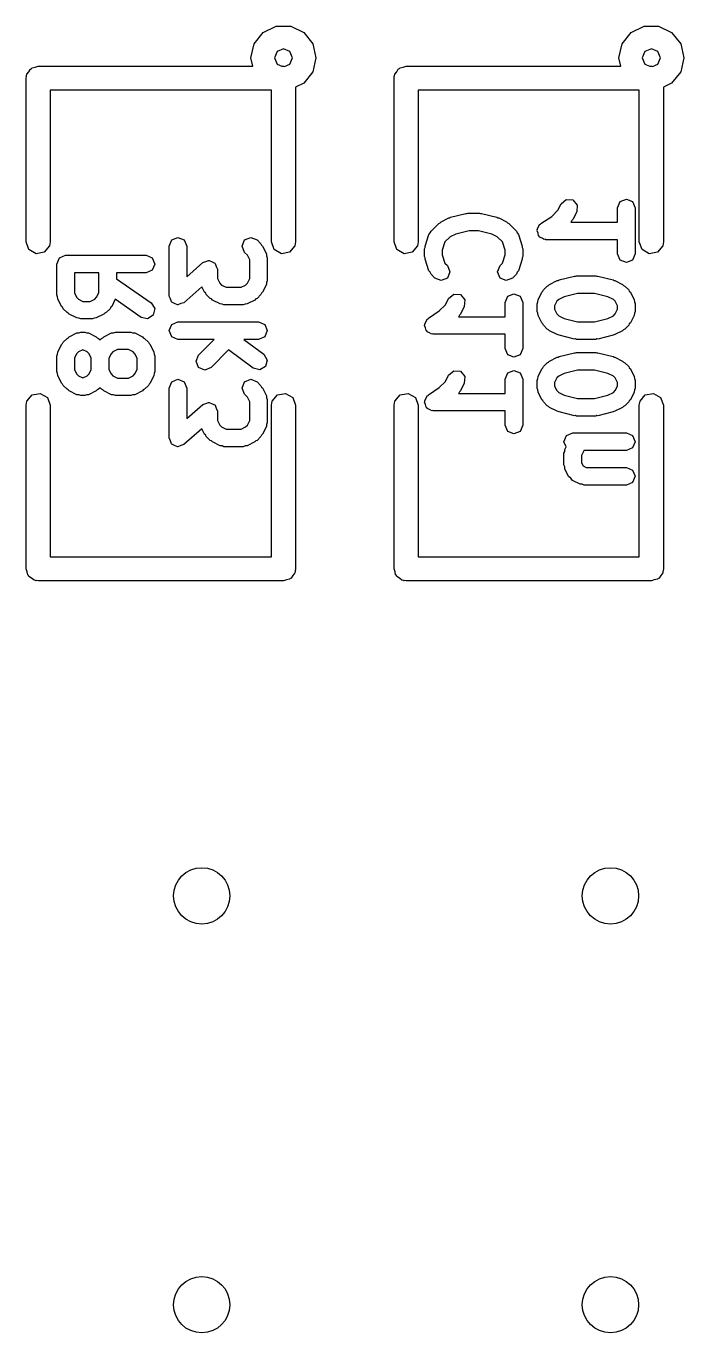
# Model space of a CAD drawing. Extents: x 0.14 to 1.87, y 0.07 to 1.08.
# Drawn here: x 1.067 to 1.228, y 0.0931 to 0.4128 of the extents above; entities that cross this region are included whole.
import ezdxf

# ---------------------------------------------------------------- set-up
doc = ezdxf.new("R2010")
doc.units = 0
doc.header["$MEASUREMENT"] = 0
doc.layers.add('BLACK', color=7, linetype='CONTINUOUS')

msp = doc.modelspace()

# ---------------------------------------------------------------- linework, layer by layer
at = {"layer": 'BLACK', "linetype": 'CONTINUOUS'}
for p, q in [((1.12504, 0.41122), (1.12823, 0.41275)), ((1.12823, 0.41275), (1.13177, 0.41275)), ((1.13177, 0.41275), (1.13496, 0.41122)), ((1.21504, 0.41122), (1.21823, 0.41275)), ((1.21823, 0.41275), (1.22177, 0.41275)), ((1.22177, 0.41275), (1.22496, 0.41122)), ((1.12283, 0.40845), (1.12504, 0.41122)), ((1.13496, 0.41122), (1.13717, 0.40845)), ((1.21283, 0.40845), (1.21504, 0.41122)), ((1.22496, 0.41122), (1.22717, 0.40845)), ((1.12205, 0.405), (1.12283, 0.40845)), ((1.12843, 0.40657), (1.12778, 0.405)), ((1.13, 0.40722), (1.12843, 0.40657)), ((1.13157, 0.40657), (1.13, 0.40722)), ((1.13222, 0.405), (1.13157, 0.40657)), ((1.13717, 0.40845), (1.13795, 0.405)), ((1.21205, 0.405), (1.21283, 0.40845)), ((1.21843, 0.40657), (1.21778, 0.405)), ((1.22, 0.40722), (1.21843, 0.40657)), ((1.22157, 0.40657), (1.22, 0.40722)), ((1.22222, 0.405), (1.22157, 0.40657)), ((1.22717, 0.40845), (1.22795, 0.405)), ((1.06928, 0.40269), (1.07, 0.40295)), ((1.07, 0.40295), (1.12251, 0.40295)), ((1.12251, 0.40295), (1.12205, 0.405)), ((1.12778, 0.405), (1.12843, 0.40343)), ((1.12843, 0.40343), (1.12959, 0.40295)), ((1.12959, 0.40295), (1.13, 0.40295)), ((1.13, 0.40295), (1.13029, 0.4029)), ((1.13029, 0.4029), (1.13157, 0.40343)), ((1.13157, 0.40343), (1.13222, 0.405)), ((1.13795, 0.405), (1.13717, 0.40155)), ((1.15928, 0.40269), (1.16, 0.40295)), ((1.16, 0.40295), (1.21251, 0.40295)), ((1.21251, 0.40295), (1.21205, 0.405)), ((1.21778, 0.405), (1.21843, 0.40343)), ((1.21843, 0.40343), (1.21959, 0.40295)), ((1.21959, 0.40295), (1.22, 0.40295)), ((1.22, 0.40295), (1.22029, 0.4029)), ((1.22029, 0.4029), (1.22157, 0.40343)), ((1.22157, 0.40343), (1.22222, 0.405)), ((1.22795, 0.405), (1.22717, 0.40155)), ((1.06705, 0.4), (1.06711, 0.40038)), ((1.06705, 0.36), (1.06705, 0.4)), ((1.06709, 0.40051), (1.06716, 0.40063)), ((1.06711, 0.40038), (1.06709, 0.40051)), ((1.06716, 0.40063), (1.06723, 0.40101)), ((1.06723, 0.40101), (1.06772, 0.4016)), ((1.06772, 0.4016), (1.0681, 0.40226)), ((1.0681, 0.40226), (1.06835, 0.40235)), ((1.06835, 0.40235), (1.06852, 0.40256)), ((1.06852, 0.40256), (1.06928, 0.40269)), ((1.13717, 0.40155), (1.13496, 0.39878)), ((1.15705, 0.4), (1.15711, 0.40038)), ((1.15705, 0.36), (1.15705, 0.4)), ((1.15709, 0.40051), (1.15716, 0.40063)), ((1.15711, 0.40038), (1.15709, 0.40051)), ((1.15716, 0.40063), (1.15723, 0.40101)), ((1.15723, 0.40101), (1.15772, 0.4016)), ((1.15772, 0.4016), (1.1581, 0.40226)), ((1.1581, 0.40226), (1.15835, 0.40235)), ((1.15835, 0.40235), (1.15852, 0.40256)), ((1.15852, 0.40256), (1.15928, 0.40269)), ((1.22717, 0.40155), (1.22496, 0.39878)), ((1.12705, 0.39705), (1.07295, 0.39705)), ((1.07295, 0.39705), (1.07295, 0.36)), ((1.12705, 0.36), (1.12705, 0.39705)), ((1.13496, 0.39878), (1.13295, 0.39782)), ((1.13295, 0.39782), (1.13295, 0.36)), ((1.21705, 0.39705), (1.16295, 0.39705)), ((1.16295, 0.39705), (1.16295, 0.36)), ((1.21705, 0.36), (1.21705, 0.39705)), ((1.22496, 0.39878), (1.22295, 0.39782)), ((1.22295, 0.39782), (1.22295, 0.36)), ((1.19563, 0.36622), (1.19711, 0.3677)), ((1.19711, 0.3677), (1.1979, 0.36926)), ((1.1979, 0.36926), (1.19914, 0.37034)), ((1.19914, 0.37034), (1.20078, 0.37023)), ((1.20078, 0.37023), (1.20186, 0.36898)), ((1.20186, 0.36898), (1.20174, 0.36734)), ((1.21174, 0.3683), (1.21237, 0.36982)), ((1.21174, 0.36482), (1.21174, 0.3683)), ((1.21237, 0.36982), (1.21389, 0.37045)), ((1.21389, 0.37045), (1.21541, 0.36982)), ((1.21541, 0.36982), (1.21604, 0.3683)), ((1.21604, 0.3683), (1.21604, 0.35705)), ((1.16611, 0.36263), (1.16798, 0.3645)), ((1.16798, 0.3645), (1.16831, 0.36464)), ((1.16831, 0.36464), (1.16854, 0.36491)), ((1.16854, 0.36491), (1.17042, 0.36584)), ((1.17042, 0.36584), (1.17066, 0.36586)), ((1.17066, 0.36586), (1.17086, 0.36601)), ((1.17086, 0.36601), (1.17461, 0.36695)), ((1.17461, 0.36695), (1.17488, 0.36691)), ((1.17488, 0.36691), (1.17513, 0.36701)), ((1.17513, 0.36701), (1.17795, 0.36701)), ((1.17795, 0.36701), (1.1782, 0.36691)), ((1.1782, 0.36691), (1.17847, 0.36695)), ((1.17847, 0.36695), (1.18222, 0.36601)), ((1.18222, 0.36601), (1.18242, 0.36586)), ((1.18242, 0.36586), (1.18266, 0.36584)), ((1.18266, 0.36584), (1.18454, 0.36491)), ((1.18454, 0.36491), (1.18477, 0.36464)), ((1.18477, 0.36464), (1.1851, 0.3645)), ((1.1851, 0.3645), (1.18697, 0.36263)), ((1.19287, 0.36428), (1.193, 0.36446)), ((1.193, 0.36446), (1.19563, 0.36622)), ((1.2004, 0.36491), (1.20032, 0.36482)), ((1.20032, 0.36482), (1.21174, 0.36482)), ((1.20054, 0.36523), (1.2004, 0.36491)), ((1.2008, 0.36546), (1.20054, 0.36523)), ((1.20174, 0.36734), (1.2008, 0.36546)), ((1.16465, 0.35897), (1.16559, 0.36179)), ((1.16559, 0.36179), (1.16592, 0.36217)), ((1.16592, 0.36217), (1.16611, 0.36263)), ((1.17078, 0.36122), (1.16951, 0.35995)), ((1.17213, 0.36189), (1.17078, 0.36122)), ((1.1754, 0.36271), (1.17213, 0.36189)), ((1.17768, 0.36271), (1.1754, 0.36271)), ((1.18095, 0.36189), (1.17768, 0.36271)), ((1.1823, 0.36122), (1.18095, 0.36189)), ((1.18357, 0.35995), (1.1823, 0.36122)), ((1.18697, 0.36263), (1.18716, 0.36217)), ((1.18716, 0.36217), (1.18749, 0.36179)), ((1.18749, 0.36179), (1.18843, 0.35897)), ((1.19204, 0.36267), (1.19212, 0.36288)), ((1.19228, 0.3621), (1.19204, 0.36267)), ((1.19208, 0.3631), (1.19243, 0.36362)), ((1.19212, 0.36288), (1.19208, 0.3631)), ((1.1924, 0.36148), (1.19228, 0.3621)), ((1.19258, 0.36136), (1.1924, 0.36148)), ((1.19243, 0.36362), (1.19267, 0.36419)), ((1.19267, 0.36115), (1.19258, 0.36136)), ((1.19267, 0.36419), (1.19287, 0.36428)), ((1.06774, 0.3581), (1.06705, 0.36)), ((1.06949, 0.35709), (1.06774, 0.3581)), ((1.07277, 0.35899), (1.07148, 0.35744)), ((1.07295, 0.36), (1.07277, 0.35899)), ((1.10204, 0.35892), (1.10267, 0.36044)), ((1.10204, 0.34673), (1.10204, 0.35892)), ((1.10267, 0.36044), (1.10419, 0.36107)), ((1.10419, 0.36107), (1.10571, 0.36044)), ((1.10571, 0.36044), (1.10634, 0.35892)), ((1.10634, 0.35892), (1.10634, 0.35146)), ((1.11986, 0.35892), (1.12049, 0.36044)), ((1.12049, 0.3574), (1.11986, 0.35892)), ((1.12049, 0.36044), (1.12201, 0.36107)), ((1.12201, 0.36107), (1.12353, 0.36044)), ((1.12353, 0.36044), (1.12447, 0.3595)), ((1.12447, 0.3595), (1.12461, 0.35918)), ((1.12461, 0.35918), (1.12487, 0.35894)), ((1.12487, 0.35894), (1.12581, 0.35707)), ((1.12774, 0.3581), (1.12705, 0.36)), ((1.12949, 0.35709), (1.12774, 0.3581)), ((1.13277, 0.35899), (1.13148, 0.35744)), ((1.13295, 0.36), (1.13277, 0.35899)), ((1.15774, 0.3581), (1.15705, 0.36)), ((1.15949, 0.35709), (1.15774, 0.3581)), ((1.16277, 0.35899), (1.16148, 0.35744)), ((1.16295, 0.36), (1.16277, 0.35899)), ((1.16454, 0.35829), (1.16468, 0.35862)), ((1.16454, 0.35642), (1.16454, 0.35829)), ((1.16468, 0.35862), (1.16465, 0.35897)), ((1.16951, 0.35995), (1.16884, 0.35794)), ((1.18424, 0.35794), (1.18357, 0.35995)), ((1.18843, 0.35897), (1.1884, 0.35862)), ((1.1884, 0.35862), (1.18854, 0.35829)), ((1.18854, 0.35829), (1.18854, 0.35642)), ((1.19325, 0.36091), (1.19267, 0.36115)), ((1.19377, 0.36057), (1.19325, 0.36091)), ((1.19399, 0.36061), (1.19377, 0.36057)), ((1.19419, 0.36052), (1.19399, 0.36061)), ((1.21174, 0.36052), (1.19419, 0.36052)), ((1.21174, 0.35705), (1.21174, 0.36052)), ((1.21774, 0.3581), (1.21705, 0.36)), ((1.21949, 0.35709), (1.21774, 0.3581)), ((1.22277, 0.35899), (1.22148, 0.35744)), ((1.22295, 0.36), (1.22277, 0.35899)), ((1.07148, 0.35744), (1.06949, 0.35709)), ((1.07454, 0.35454), (1.07517, 0.35606)), ((1.07517, 0.35606), (1.07669, 0.35669)), ((1.07669, 0.35669), (1.09639, 0.35669)), ((1.09639, 0.35669), (1.09791, 0.35606)), ((1.09791, 0.35606), (1.09854, 0.35454)), ((1.10634, 0.35146), (1.11028, 0.35491)), ((1.11028, 0.35491), (1.111, 0.35515)), ((1.111, 0.35515), (1.11169, 0.35544)), ((1.11169, 0.35544), (1.11177, 0.35541)), ((1.11177, 0.35541), (1.11184, 0.35544)), ((1.11184, 0.35544), (1.11252, 0.3551)), ((1.11252, 0.3551), (1.11322, 0.35481)), ((1.11322, 0.35481), (1.11324, 0.35474)), ((1.12118, 0.35671), (1.12049, 0.3574)), ((1.12174, 0.3556), (1.12118, 0.35671)), ((1.12174, 0.35099), (1.12174, 0.3556)), ((1.12581, 0.35707), (1.12585, 0.35657)), ((1.12585, 0.35657), (1.12604, 0.35611)), ((1.12604, 0.35611), (1.12604, 0.35048)), ((1.13148, 0.35744), (1.12949, 0.35709)), ((1.16148, 0.35744), (1.15949, 0.35709)), ((1.16468, 0.35609), (1.16454, 0.35642)), ((1.16465, 0.35574), (1.16468, 0.35609)), ((1.16559, 0.35292), (1.16465, 0.35574)), ((1.16884, 0.35794), (1.16884, 0.35677)), ((1.16884, 0.35677), (1.16951, 0.35476)), ((1.18357, 0.35476), (1.18424, 0.35677)), ((1.18424, 0.35677), (1.18424, 0.35794)), ((1.18843, 0.35574), (1.18749, 0.35292)), ((1.18854, 0.35642), (1.1884, 0.35609)), ((1.1884, 0.35609), (1.18843, 0.35574)), ((1.21237, 0.35552), (1.21174, 0.35705)), ((1.21389, 0.3549), (1.21237, 0.35552)), ((1.21541, 0.35552), (1.21389, 0.3549)), ((1.21604, 0.35705), (1.21541, 0.35552)), ((1.22148, 0.35744), (1.21949, 0.35709)), ((1.07454, 0.34704), (1.07454, 0.35454)), ((1.08486, 0.35239), (1.07884, 0.35239)), ((1.07884, 0.35239), (1.07884, 0.34754)), ((1.08486, 0.34754), (1.08486, 0.35239)), ((1.09639, 0.35239), (1.08916, 0.35239)), ((1.08916, 0.35239), (1.08916, 0.35097)), ((1.09791, 0.35302), (1.09639, 0.35239)), ((1.09854, 0.35454), (1.09791, 0.35302)), ((1.11324, 0.35474), (1.11331, 0.35471)), ((1.11331, 0.35471), (1.11356, 0.35399)), ((1.11356, 0.35399), (1.11384, 0.35329)), ((1.11384, 0.35329), (1.11384, 0.35099)), ((1.16592, 0.35254), (1.16559, 0.35292)), ((1.16611, 0.35208), (1.16592, 0.35254)), ((1.16705, 0.35114), (1.16611, 0.35208)), ((1.16951, 0.35476), (1.17009, 0.35418)), ((1.17009, 0.35418), (1.17072, 0.35266)), ((1.17072, 0.35266), (1.17009, 0.35114)), ((1.18236, 0.35266), (1.18299, 0.35418)), ((1.18299, 0.35114), (1.18236, 0.35266)), ((1.18299, 0.35418), (1.18357, 0.35476)), ((1.18697, 0.35208), (1.18603, 0.35114)), ((1.18716, 0.35254), (1.18697, 0.35208)), ((1.18749, 0.35292), (1.18716, 0.35254)), ((1.19742, 0.35069), (1.20117, 0.35163)), ((1.20117, 0.35163), (1.20144, 0.35159)), ((1.20144, 0.35159), (1.20169, 0.35169)), ((1.20169, 0.35169), (1.20639, 0.35169)), ((1.20639, 0.35169), (1.20664, 0.35159)), ((1.20664, 0.35159), (1.20691, 0.35163)), ((1.20691, 0.35163), (1.21066, 0.35069)), ((1.08916, 0.35097), (1.09762, 0.34504)), ((1.11004, 0.34899), (1.10561, 0.34511)), ((1.11071, 0.34764), (1.11004, 0.34899)), ((1.11384, 0.35099), (1.1144, 0.34988)), ((1.1144, 0.34988), (1.11484, 0.34943)), ((1.11484, 0.34943), (1.11595, 0.34888)), ((1.11595, 0.34888), (1.11963, 0.34888)), ((1.11963, 0.34888), (1.12074, 0.34943)), ((1.12074, 0.34943), (1.12118, 0.34988)), ((1.12118, 0.34988), (1.12174, 0.35099)), ((1.12581, 0.34952), (1.12487, 0.34764)), ((1.12585, 0.35002), (1.12581, 0.34952)), ((1.12604, 0.35048), (1.12585, 0.35002)), ((1.16857, 0.35051), (1.16705, 0.35114)), ((1.17009, 0.35114), (1.16857, 0.35051)), ((1.18451, 0.35051), (1.18299, 0.35114)), ((1.18603, 0.35114), (1.18451, 0.35051)), ((1.19361, 0.34825), (1.19455, 0.34918)), ((1.19455, 0.34918), (1.19487, 0.34932)), ((1.19487, 0.34932), (1.1951, 0.34959)), ((1.1951, 0.34959), (1.19698, 0.35053)), ((1.19698, 0.35053), (1.19722, 0.35054)), ((1.19722, 0.35054), (1.19742, 0.35069)), ((1.21066, 0.35069), (1.21086, 0.35054)), ((1.21086, 0.35054), (1.2111, 0.35053)), ((1.2111, 0.35053), (1.21298, 0.34959)), ((1.21298, 0.34959), (1.21321, 0.34932)), ((1.21321, 0.34932), (1.21353, 0.34918)), ((1.21353, 0.34918), (1.21447, 0.34825)), ((1.07473, 0.34657), (1.07454, 0.34704)), ((1.07477, 0.34607), (1.07473, 0.34657)), ((1.07571, 0.3442), (1.07477, 0.34607)), ((1.07884, 0.34754), (1.07939, 0.34643)), ((1.07939, 0.34643), (1.07984, 0.34599)), ((1.07984, 0.34599), (1.08095, 0.34543)), ((1.08095, 0.34543), (1.08275, 0.34543)), ((1.08275, 0.34543), (1.08386, 0.34599)), ((1.08386, 0.34599), (1.0843, 0.34643)), ((1.0843, 0.34643), (1.08486, 0.34754)), ((1.08886, 0.34593), (1.08799, 0.3442)), ((1.09516, 0.34152), (1.08886, 0.34593)), ((1.10233, 0.34603), (1.10204, 0.34673)), ((1.10257, 0.34531), (1.10233, 0.34603)), ((1.10264, 0.34528), (1.10257, 0.34531)), ((1.10267, 0.34521), (1.10264, 0.34528)), ((1.11098, 0.34741), (1.11071, 0.34764)), ((1.11111, 0.34708), (1.11098, 0.34741)), ((1.11205, 0.34614), (1.11111, 0.34708)), ((1.11238, 0.34601), (1.11205, 0.34614)), ((1.11261, 0.34574), (1.11238, 0.34601)), ((1.11449, 0.3448), (1.11261, 0.34574)), ((1.12298, 0.34574), (1.1211, 0.3448)), ((1.12321, 0.34601), (1.12298, 0.34574)), ((1.12353, 0.34614), (1.12321, 0.34601)), ((1.12447, 0.34708), (1.12353, 0.34614)), ((1.12461, 0.34741), (1.12447, 0.34708)), ((1.12487, 0.34764), (1.12461, 0.34741)), ((1.16961, 0.34456), (1.1704, 0.34612)), ((1.1704, 0.34612), (1.17164, 0.3472)), ((1.17164, 0.3472), (1.17328, 0.34708)), ((1.17328, 0.34708), (1.17436, 0.34584)), ((1.17436, 0.34584), (1.17424, 0.3442)), ((1.18424, 0.34516), (1.18487, 0.34668)), ((1.18487, 0.34668), (1.18639, 0.34731)), ((1.18639, 0.34731), (1.18791, 0.34668)), ((1.18791, 0.34668), (1.18854, 0.34516)), ((1.19204, 0.34485), (1.19223, 0.34531)), ((1.19223, 0.34531), (1.19227, 0.34581)), ((1.19227, 0.34581), (1.19321, 0.34769)), ((1.19321, 0.34769), (1.19347, 0.34792)), ((1.19347, 0.34792), (1.19361, 0.34825)), ((1.1969, 0.34545), (1.19634, 0.34434)), ((1.19734, 0.3459), (1.1969, 0.34545)), ((1.19869, 0.34657), (1.19734, 0.3459)), ((1.20196, 0.34739), (1.19869, 0.34657)), ((1.20612, 0.34739), (1.20196, 0.34739)), ((1.20939, 0.34657), (1.20612, 0.34739)), ((1.21074, 0.3459), (1.20939, 0.34657)), ((1.21118, 0.34545), (1.21074, 0.3459)), ((1.21174, 0.34434), (1.21118, 0.34545)), ((1.21447, 0.34825), (1.21461, 0.34792)), ((1.21461, 0.34792), (1.21487, 0.34769)), ((1.21487, 0.34769), (1.21581, 0.34581)), ((1.21581, 0.34581), (1.21585, 0.34531)), ((1.21585, 0.34531), (1.21604, 0.34485)), ((1.07597, 0.34397), (1.07571, 0.3442)), ((1.07611, 0.34364), (1.07597, 0.34397)), ((1.07705, 0.3427), (1.07611, 0.34364)), ((1.07737, 0.34257), (1.07705, 0.3427)), ((1.0776, 0.3423), (1.07737, 0.34257)), ((1.07948, 0.34136), (1.0776, 0.3423)), ((1.08609, 0.3423), (1.08422, 0.34136)), ((1.08633, 0.34257), (1.08609, 0.3423)), ((1.08665, 0.3427), (1.08633, 0.34257)), ((1.08759, 0.34364), (1.08665, 0.3427)), ((1.08773, 0.34397), (1.08759, 0.34364)), ((1.08799, 0.3442), (1.08773, 0.34397)), ((1.09815, 0.34205), (1.09676, 0.34117)), ((1.09762, 0.34504), (1.09851, 0.34366)), ((1.09851, 0.34366), (1.09815, 0.34205)), ((1.10337, 0.34492), (1.10267, 0.34521)), ((1.10405, 0.34458), (1.10337, 0.34492)), ((1.10412, 0.34461), (1.10405, 0.34458)), ((1.10419, 0.34458), (1.10412, 0.34461)), ((1.10489, 0.34487), (1.10419, 0.34458)), ((1.10561, 0.34511), (1.10489, 0.34487)), ((1.11498, 0.34477), (1.11449, 0.3448)), ((1.11545, 0.34458), (1.11498, 0.34477)), ((1.12014, 0.34458), (1.11545, 0.34458)), ((1.1206, 0.34477), (1.12014, 0.34458)), ((1.1211, 0.3448), (1.1206, 0.34477)), ((1.1655, 0.34132), (1.16813, 0.34308)), ((1.16813, 0.34308), (1.16961, 0.34456)), ((1.17304, 0.34209), (1.1729, 0.34176)), ((1.1733, 0.34232), (1.17304, 0.34209)), ((1.17424, 0.3442), (1.1733, 0.34232)), ((1.18424, 0.34168), (1.18424, 0.34516)), ((1.18854, 0.34516), (1.18854, 0.3339)), ((1.19204, 0.34297), (1.19204, 0.34485)), ((1.19223, 0.34251), (1.19204, 0.34297)), ((1.19227, 0.34201), (1.19223, 0.34251)), ((1.19634, 0.34434), (1.19634, 0.34348)), ((1.19634, 0.34348), (1.1969, 0.34237)), ((1.1969, 0.34237), (1.19734, 0.34193)), ((1.21074, 0.34193), (1.21118, 0.34237)), ((1.21118, 0.34237), (1.21174, 0.34348)), ((1.21174, 0.34348), (1.21174, 0.34434)), ((1.21585, 0.34251), (1.21581, 0.34201)), ((1.21604, 0.34297), (1.21585, 0.34251)), ((1.21604, 0.34485), (1.21604, 0.34297)), ((1.07998, 0.34132), (1.07948, 0.34136)), ((1.08044, 0.34113), (1.07998, 0.34132)), ((1.08326, 0.34113), (1.08044, 0.34113)), ((1.08372, 0.34132), (1.08326, 0.34113)), ((1.08422, 0.34136), (1.08372, 0.34132)), ((1.09676, 0.34117), (1.09516, 0.34152)), ((1.10204, 0.33828), (1.10267, 0.3398)), ((1.10267, 0.3398), (1.10419, 0.34043)), ((1.10419, 0.34043), (1.12389, 0.34043)), ((1.12389, 0.34043), (1.12541, 0.3398)), ((1.12541, 0.3398), (1.12604, 0.33828)), ((1.16454, 0.33953), (1.16462, 0.33974)), ((1.16478, 0.33895), (1.16454, 0.33953)), ((1.16458, 0.33995), (1.16493, 0.34047)), ((1.16462, 0.33974), (1.16458, 0.33995)), ((1.1649, 0.33834), (1.16478, 0.33895)), ((1.16493, 0.34047), (1.16517, 0.34105)), ((1.16517, 0.34105), (1.16537, 0.34114)), ((1.16537, 0.34114), (1.1655, 0.34132)), ((1.1729, 0.34176), (1.17282, 0.34168)), ((1.17282, 0.34168), (1.18424, 0.34168)), ((1.19321, 0.34014), (1.19227, 0.34201)), ((1.19347, 0.3399), (1.19321, 0.34014)), ((1.19361, 0.33958), (1.19347, 0.3399)), ((1.19455, 0.33864), (1.19361, 0.33958)), ((1.19734, 0.34193), (1.19869, 0.34125)), ((1.19869, 0.34125), (1.20196, 0.34043)), ((1.20196, 0.34043), (1.20612, 0.34043)), ((1.20612, 0.34043), (1.20939, 0.34125)), ((1.20939, 0.34125), (1.21074, 0.34193)), ((1.21447, 0.33958), (1.21353, 0.33864)), ((1.21461, 0.3399), (1.21447, 0.33958)), ((1.21487, 0.34014), (1.21461, 0.3399)), ((1.21581, 0.34201), (1.21487, 0.34014)), ((1.07611, 0.33542), (1.07705, 0.33636)), ((1.07705, 0.33636), (1.07737, 0.3365)), ((1.07737, 0.3365), (1.0776, 0.33676)), ((1.0776, 0.33676), (1.07948, 0.3377)), ((1.07948, 0.3377), (1.07998, 0.33774)), ((1.07998, 0.33774), (1.08044, 0.33793)), ((1.08044, 0.33793), (1.08138, 0.33793)), ((1.08138, 0.33793), (1.08184, 0.33774)), ((1.08184, 0.33774), (1.08234, 0.3377)), ((1.08234, 0.3377), (1.08422, 0.33676)), ((1.08422, 0.33676), (1.08445, 0.3365)), ((1.08445, 0.3365), (1.08478, 0.33636)), ((1.08478, 0.33636), (1.08513, 0.336)), ((1.08513, 0.336), (1.08549, 0.33636)), ((1.08549, 0.33636), (1.08582, 0.3365)), ((1.08582, 0.3365), (1.08605, 0.33676)), ((1.08605, 0.33676), (1.08792, 0.3377)), ((1.08792, 0.3377), (1.08842, 0.33774)), ((1.08842, 0.33774), (1.08889, 0.33793)), ((1.08889, 0.33793), (1.09264, 0.33793)), ((1.09264, 0.33793), (1.0931, 0.33774)), ((1.0931, 0.33774), (1.0936, 0.3377)), ((1.0936, 0.3377), (1.09548, 0.33676)), ((1.09548, 0.33676), (1.09571, 0.3365)), ((1.09571, 0.3365), (1.09603, 0.33636)), ((1.09603, 0.33636), (1.09697, 0.33542)), ((1.10267, 0.33676), (1.10204, 0.33828)), ((1.10419, 0.33613), (1.10267, 0.33676)), ((1.11307, 0.33613), (1.10419, 0.33613)), ((1.10924, 0.3323), (1.11307, 0.33613)), ((1.12389, 0.33613), (1.12033, 0.33613)), ((1.12033, 0.33613), (1.12518, 0.3325)), ((1.12541, 0.33676), (1.12389, 0.33613)), ((1.12604, 0.33828), (1.12541, 0.33676)), ((1.16508, 0.33822), (1.1649, 0.33834)), ((1.16517, 0.33801), (1.16508, 0.33822)), ((1.16575, 0.33777), (1.16517, 0.33801)), ((1.16627, 0.33742), (1.16575, 0.33777)), ((1.16649, 0.33747), (1.16627, 0.33742)), ((1.16669, 0.33738), (1.16649, 0.33747)), ((1.18424, 0.33738), (1.16669, 0.33738)), ((1.18424, 0.3339), (1.18424, 0.33738)), ((1.19487, 0.3385), (1.19455, 0.33864)), ((1.1951, 0.33824), (1.19487, 0.3385)), ((1.19698, 0.3373), (1.1951, 0.33824)), ((1.19722, 0.33728), (1.19698, 0.3373)), ((1.19742, 0.33714), (1.19722, 0.33728)), ((1.20117, 0.3362), (1.19742, 0.33714)), ((1.20144, 0.33624), (1.20117, 0.3362)), ((1.20169, 0.33613), (1.20144, 0.33624)), ((1.20639, 0.33613), (1.20169, 0.33613)), ((1.20664, 0.33624), (1.20639, 0.33613)), ((1.20691, 0.3362), (1.20664, 0.33624)), ((1.21066, 0.33714), (1.20691, 0.3362)), ((1.21086, 0.33728), (1.21066, 0.33714)), ((1.2111, 0.3373), (1.21086, 0.33728)), ((1.21298, 0.33824), (1.2111, 0.3373)), ((1.21321, 0.3385), (1.21298, 0.33824)), ((1.21353, 0.33864), (1.21321, 0.3385)), ((1.07454, 0.33203), (1.07473, 0.33249)), ((1.07473, 0.33249), (1.07477, 0.33299)), ((1.07477, 0.33299), (1.07571, 0.33486)), ((1.07571, 0.33486), (1.07597, 0.3351)), ((1.07597, 0.3351), (1.07611, 0.33542)), ((1.07939, 0.33263), (1.07884, 0.33152)), ((1.07984, 0.33307), (1.07939, 0.33263)), ((1.08091, 0.33361), (1.07984, 0.33307)), ((1.08198, 0.33307), (1.08091, 0.33361)), ((1.08243, 0.33263), (1.08198, 0.33307)), ((1.08298, 0.33152), (1.08243, 0.33263)), ((1.08784, 0.33263), (1.08728, 0.33152)), ((1.08828, 0.33307), (1.08784, 0.33263)), ((1.08939, 0.33363), (1.08828, 0.33307)), ((1.09213, 0.33363), (1.08939, 0.33363)), ((1.09324, 0.33307), (1.09213, 0.33363)), ((1.09368, 0.33263), (1.09324, 0.33307)), ((1.09424, 0.33152), (1.09368, 0.33263)), ((1.09697, 0.33542), (1.09711, 0.3351)), ((1.09711, 0.3351), (1.09737, 0.33486)), ((1.09737, 0.33486), (1.09831, 0.33299)), ((1.09831, 0.33299), (1.09835, 0.33249)), ((1.09835, 0.33249), (1.09854, 0.33203)), ((1.11659, 0.33357), (1.11228, 0.32926)), ((1.1226, 0.32906), (1.11659, 0.33357)), ((1.12518, 0.3325), (1.12602, 0.33108)), ((1.18487, 0.33238), (1.18424, 0.3339)), ((1.18854, 0.3339), (1.18791, 0.33238)), ((1.19742, 0.33193), (1.20117, 0.33286)), ((1.20117, 0.33286), (1.20144, 0.33282)), ((1.20144, 0.33282), (1.20169, 0.33293)), ((1.20169, 0.33293), (1.20639, 0.33293)), ((1.20639, 0.33293), (1.20664, 0.33282)), ((1.20664, 0.33282), (1.20691, 0.33286)), ((1.20691, 0.33286), (1.21066, 0.33193)), ((1.07454, 0.32827), (1.07454, 0.33203)), ((1.07884, 0.33152), (1.07884, 0.32878)), ((1.08298, 0.32878), (1.08298, 0.33152)), ((1.08728, 0.33152), (1.08728, 0.32878)), ((1.09424, 0.32878), (1.09424, 0.33152)), ((1.09854, 0.33203), (1.09854, 0.32827)), ((1.10861, 0.33078), (1.10924, 0.3323)), ((1.10924, 0.32926), (1.10861, 0.33078)), ((1.11076, 0.32863), (1.10924, 0.32926)), ((1.11228, 0.32926), (1.11076, 0.32863)), ((1.12561, 0.32949), (1.12419, 0.32865)), ((1.12602, 0.33108), (1.12561, 0.32949)), ((1.18639, 0.33175), (1.18487, 0.33238)), ((1.18791, 0.33238), (1.18639, 0.33175)), ((1.19347, 0.32916), (1.19361, 0.32948)), ((1.19361, 0.32948), (1.19455, 0.33042)), ((1.19455, 0.33042), (1.19487, 0.33056)), ((1.19487, 0.33056), (1.1951, 0.33083)), ((1.1951, 0.33083), (1.19698, 0.33176)), ((1.19698, 0.33176), (1.19722, 0.33178)), ((1.19722, 0.33178), (1.19742, 0.33193)), ((1.21066, 0.33193), (1.21086, 0.33178)), ((1.21086, 0.33178), (1.2111, 0.33176)), ((1.2111, 0.33176), (1.21298, 0.33083)), ((1.21298, 0.33083), (1.21321, 0.33056)), ((1.21321, 0.33056), (1.21353, 0.33042)), ((1.21353, 0.33042), (1.21447, 0.32948)), ((1.21447, 0.32948), (1.21461, 0.32916)), ((1.07473, 0.32781), (1.07454, 0.32827)), ((1.07477, 0.32731), (1.07473, 0.32781)), ((1.07571, 0.32544), (1.07477, 0.32731)), ((1.07884, 0.32878), (1.07939, 0.32767)), ((1.07939, 0.32767), (1.07984, 0.32723)), ((1.07984, 0.32723), (1.08091, 0.32669)), ((1.08091, 0.32669), (1.08198, 0.32723)), ((1.08198, 0.32723), (1.08243, 0.32767)), ((1.08243, 0.32767), (1.08298, 0.32878)), ((1.08728, 0.32878), (1.08784, 0.32767)), ((1.08784, 0.32767), (1.08828, 0.32723)), ((1.08828, 0.32723), (1.08939, 0.32667)), ((1.08939, 0.32667), (1.09213, 0.32667)), ((1.09213, 0.32667), (1.09324, 0.32723)), ((1.09324, 0.32723), (1.09368, 0.32767)), ((1.09368, 0.32767), (1.09424, 0.32878)), ((1.09831, 0.32731), (1.09737, 0.32544)), ((1.09835, 0.32781), (1.09831, 0.32731)), ((1.09854, 0.32827), (1.09835, 0.32781)), ((1.10267, 0.32573), (1.10419, 0.32636)), ((1.10419, 0.32636), (1.10571, 0.32573)), ((1.12049, 0.32573), (1.12201, 0.32636)), ((1.12201, 0.32636), (1.12353, 0.32573)), ((1.12419, 0.32865), (1.1226, 0.32906)), ((1.16961, 0.32579), (1.1704, 0.32736)), ((1.1704, 0.32736), (1.17164, 0.32844)), ((1.17164, 0.32844), (1.17328, 0.32832)), ((1.17328, 0.32832), (1.17436, 0.32708)), ((1.17436, 0.32708), (1.17424, 0.32544)), ((1.18424, 0.3264), (1.18487, 0.32792)), ((1.18424, 0.32292), (1.18424, 0.3264)), ((1.18487, 0.32792), (1.18639, 0.32855)), ((1.18639, 0.32855), (1.18791, 0.32792)), ((1.18791, 0.32792), (1.18854, 0.3264)), ((1.18854, 0.3264), (1.18854, 0.31514)), ((1.19204, 0.32609), (1.19223, 0.32655)), ((1.19204, 0.32421), (1.19204, 0.32609)), ((1.19223, 0.32655), (1.19227, 0.32705)), ((1.19227, 0.32705), (1.19321, 0.32893)), ((1.19321, 0.32893), (1.19347, 0.32916)), ((1.1969, 0.32669), (1.19634, 0.32558)), ((1.19734, 0.32714), (1.1969, 0.32669)), ((1.19869, 0.32781), (1.19734, 0.32714)), ((1.20196, 0.32863), (1.19869, 0.32781)), ((1.20612, 0.32863), (1.20196, 0.32863)), ((1.20939, 0.32781), (1.20612, 0.32863)), ((1.21074, 0.32714), (1.20939, 0.32781)), ((1.21118, 0.32669), (1.21074, 0.32714)), ((1.21174, 0.32558), (1.21118, 0.32669)), ((1.21461, 0.32916), (1.21487, 0.32893)), ((1.21487, 0.32893), (1.21581, 0.32705)), ((1.21581, 0.32705), (1.21585, 0.32655)), ((1.21585, 0.32655), (1.21604, 0.32609)), ((1.21604, 0.32609), (1.21604, 0.32421)), ((1.06852, 0.32256), (1.07051, 0.32291)), ((1.07051, 0.32291), (1.07226, 0.3219)), ((1.07597, 0.3252), (1.07571, 0.32544)), ((1.07611, 0.32488), (1.07597, 0.3252)), ((1.07705, 0.32394), (1.07611, 0.32488)), ((1.07737, 0.3238), (1.07705, 0.32394)), ((1.0776, 0.32354), (1.07737, 0.3238)), ((1.07948, 0.3226), (1.0776, 0.32354)), ((1.08422, 0.32354), (1.08234, 0.3226)), ((1.08445, 0.3238), (1.08422, 0.32354)), ((1.08478, 0.32394), (1.08445, 0.3238)), ((1.08513, 0.3243), (1.08478, 0.32394)), ((1.08549, 0.32394), (1.08513, 0.3243)), ((1.08582, 0.3238), (1.08549, 0.32394)), ((1.08605, 0.32354), (1.08582, 0.3238)), ((1.08792, 0.3226), (1.08605, 0.32354)), ((1.09548, 0.32354), (1.0936, 0.3226)), ((1.09571, 0.3238), (1.09548, 0.32354)), ((1.09603, 0.32394), (1.09571, 0.3238)), ((1.09697, 0.32488), (1.09603, 0.32394)), ((1.09711, 0.3252), (1.09697, 0.32488)), ((1.09737, 0.32544), (1.09711, 0.3252)), ((1.10204, 0.32421), (1.10267, 0.32573)), ((1.10204, 0.31202), (1.10204, 0.32421)), ((1.10571, 0.32573), (1.10634, 0.32421)), ((1.10634, 0.32421), (1.10634, 0.31675)), ((1.11986, 0.32421), (1.12049, 0.32573)), ((1.12049, 0.32269), (1.11986, 0.32421)), ((1.12353, 0.32573), (1.12447, 0.32479)), ((1.12447, 0.32479), (1.12461, 0.32447)), ((1.12461, 0.32447), (1.12487, 0.32424)), ((1.12487, 0.32424), (1.12581, 0.32236)), ((1.12852, 0.32256), (1.13051, 0.32291)), ((1.13051, 0.32291), (1.13226, 0.3219)), ((1.15852, 0.32256), (1.16051, 0.32291)), ((1.16051, 0.32291), (1.16226, 0.3219)), ((1.1655, 0.32256), (1.16813, 0.32432)), ((1.16813, 0.32432), (1.16961, 0.32579)), ((1.1729, 0.323), (1.17282, 0.32292)), ((1.17282, 0.32292), (1.18424, 0.32292)), ((1.17304, 0.32333), (1.1729, 0.323)), ((1.1733, 0.32356), (1.17304, 0.32333)), ((1.17424, 0.32544), (1.1733, 0.32356)), ((1.19223, 0.32375), (1.19204, 0.32421)), ((1.19227, 0.32325), (1.19223, 0.32375)), ((1.19321, 0.32137), (1.19227, 0.32325)), ((1.19634, 0.32558), (1.19634, 0.32472)), ((1.19634, 0.32472), (1.1969, 0.32361)), ((1.1969, 0.32361), (1.19734, 0.32316)), ((1.19734, 0.32316), (1.19869, 0.32249)), ((1.20939, 0.32249), (1.21074, 0.32316)), ((1.21074, 0.32316), (1.21118, 0.32361)), ((1.21118, 0.32361), (1.21174, 0.32472)), ((1.21174, 0.32472), (1.21174, 0.32558)), ((1.21581, 0.32325), (1.21487, 0.32137)), ((1.21585, 0.32375), (1.21581, 0.32325)), ((1.21604, 0.32421), (1.21585, 0.32375)), ((1.21852, 0.32256), (1.22051, 0.32291)), ((1.22051, 0.32291), (1.22226, 0.3219)), ((1.06705, 0.32), (1.06723, 0.32101)), ((1.06705, 0.28), (1.06705, 0.32)), ((1.06723, 0.32101), (1.06852, 0.32256)), ((1.07226, 0.3219), (1.07295, 0.32)), ((1.07295, 0.32), (1.07295, 0.28295)), ((1.07998, 0.32256), (1.07948, 0.3226)), ((1.08044, 0.32237), (1.07998, 0.32256)), ((1.08138, 0.32237), (1.08044, 0.32237)), ((1.08184, 0.32256), (1.08138, 0.32237)), ((1.08234, 0.3226), (1.08184, 0.32256)), ((1.08842, 0.32256), (1.08792, 0.3226)), ((1.08889, 0.32237), (1.08842, 0.32256)), ((1.09264, 0.32237), (1.08889, 0.32237)), ((1.0931, 0.32256), (1.09264, 0.32237)), ((1.0936, 0.3226), (1.0931, 0.32256)), ((1.10634, 0.31675), (1.11028, 0.3202)), ((1.11028, 0.3202), (1.111, 0.32044)), ((1.111, 0.32044), (1.11169, 0.32073)), ((1.11169, 0.32073), (1.11177, 0.3207)), ((1.11177, 0.3207), (1.11184, 0.32073)), ((1.11184, 0.32073), (1.11252, 0.32039)), ((1.11252, 0.32039), (1.11322, 0.3201)), ((1.11322, 0.3201), (1.11324, 0.32003)), ((1.11324, 0.32003), (1.11331, 0.32)), ((1.11331, 0.32), (1.11356, 0.31928)), ((1.12118, 0.322), (1.12049, 0.32269)), ((1.12174, 0.32089), (1.12118, 0.322)), ((1.12174, 0.31628), (1.12174, 0.32089)), ((1.12581, 0.32236), (1.12585, 0.32186)), ((1.12585, 0.32186), (1.12604, 0.3214)), ((1.12604, 0.3214), (1.12604, 0.31577)), ((1.12705, 0.32), (1.12723, 0.32101)), ((1.12705, 0.28295), (1.12705, 0.32)), ((1.12723, 0.32101), (1.12852, 0.32256)), ((1.13226, 0.3219), (1.13295, 0.32)), ((1.13295, 0.32), (1.13295, 0.28)), ((1.15705, 0.32), (1.15723, 0.32101)), ((1.15705, 0.28), (1.15705, 0.32)), ((1.15723, 0.32101), (1.15852, 0.32256)), ((1.16226, 0.3219), (1.16295, 0.32)), ((1.16295, 0.32), (1.16295, 0.28295)), ((1.16454, 0.32077), (1.16462, 0.32097)), ((1.16478, 0.32019), (1.16454, 0.32077)), ((1.16458, 0.32119), (1.16493, 0.32171)), ((1.16462, 0.32097), (1.16458, 0.32119)), ((1.1649, 0.31958), (1.16478, 0.32019)), ((1.16493, 0.32171), (1.16517, 0.32229)), ((1.16517, 0.32229), (1.16537, 0.32237)), ((1.16537, 0.32237), (1.1655, 0.32256)), ((1.19347, 0.32114), (1.19321, 0.32137)), ((1.19361, 0.32082), (1.19347, 0.32114)), ((1.19455, 0.31988), (1.19361, 0.32082)), ((1.19487, 0.31974), (1.19455, 0.31988)), ((1.1951, 0.31947), (1.19487, 0.31974)), ((1.19869, 0.32249), (1.20196, 0.32167)), ((1.20196, 0.32167), (1.20612, 0.32167)), ((1.20612, 0.32167), (1.20939, 0.32249)), ((1.21321, 0.31974), (1.21298, 0.31947)), ((1.21353, 0.31988), (1.21321, 0.31974)), ((1.21447, 0.32082), (1.21353, 0.31988)), ((1.21461, 0.32114), (1.21447, 0.32082)), ((1.21487, 0.32137), (1.21461, 0.32114)), ((1.21705, 0.32), (1.21723, 0.32101)), ((1.21705, 0.28295), (1.21705, 0.32)), ((1.21723, 0.32101), (1.21852, 0.32256)), ((1.22226, 0.3219), (1.22295, 0.32)), ((1.22295, 0.32), (1.22295, 0.28)), ((1.11356, 0.31928), (1.11384, 0.31858)), ((1.11384, 0.31858), (1.11384, 0.31628)), ((1.16508, 0.31945), (1.1649, 0.31958)), ((1.16517, 0.31925), (1.16508, 0.31945)), ((1.16575, 0.31901), (1.16517, 0.31925)), ((1.16627, 0.31866), (1.16575, 0.31901)), ((1.16649, 0.3187), (1.16627, 0.31866)), ((1.16669, 0.31862), (1.16649, 0.3187)), ((1.18424, 0.31862), (1.16669, 0.31862)), ((1.18424, 0.31514), (1.18424, 0.31862)), ((1.19698, 0.31854), (1.1951, 0.31947)), ((1.19722, 0.31852), (1.19698, 0.31854)), ((1.19742, 0.31837), (1.19722, 0.31852)), ((1.20117, 0.31744), (1.19742, 0.31837)), ((1.20144, 0.31748), (1.20117, 0.31744)), ((1.20169, 0.31737), (1.20144, 0.31748)), ((1.20639, 0.31737), (1.20169, 0.31737)), ((1.20664, 0.31748), (1.20639, 0.31737)), ((1.20691, 0.31744), (1.20664, 0.31748)), ((1.21066, 0.31837), (1.20691, 0.31744)), ((1.21086, 0.31852), (1.21066, 0.31837)), ((1.2111, 0.31854), (1.21086, 0.31852)), ((1.21298, 0.31947), (1.2111, 0.31854)), ((1.11004, 0.31428), (1.10561, 0.3104)), ((1.11071, 0.31293), (1.11004, 0.31428)), ((1.11384, 0.31628), (1.1144, 0.31517)), ((1.1144, 0.31517), (1.11484, 0.31472)), ((1.11484, 0.31472), (1.11595, 0.31417)), ((1.11595, 0.31417), (1.11963, 0.31417)), ((1.11963, 0.31417), (1.12074, 0.31472)), ((1.12074, 0.31472), (1.12118, 0.31517)), ((1.12118, 0.31517), (1.12174, 0.31628)), ((1.12581, 0.31481), (1.12487, 0.31293)), ((1.12585, 0.31531), (1.12581, 0.31481)), ((1.12604, 0.31577), (1.12585, 0.31531)), ((1.18487, 0.31362), (1.18424, 0.31514)), ((1.18639, 0.31299), (1.18487, 0.31362)), ((1.18791, 0.31362), (1.18639, 0.31299)), ((1.18854, 0.31514), (1.18791, 0.31362)), ((1.10233, 0.31132), (1.10204, 0.31202)), ((1.10257, 0.3106), (1.10233, 0.31132)), ((1.10264, 0.31057), (1.10257, 0.3106)), ((1.10267, 0.3105), (1.10264, 0.31057)), ((1.10337, 0.31021), (1.10267, 0.3105)), ((1.10405, 0.30987), (1.10337, 0.31021)), ((1.10489, 0.31016), (1.10419, 0.30987)), ((1.10561, 0.3104), (1.10489, 0.31016)), ((1.11098, 0.3127), (1.11071, 0.31293)), ((1.11111, 0.31237), (1.11098, 0.3127)), ((1.11205, 0.31143), (1.11111, 0.31237)), ((1.11238, 0.3113), (1.11205, 0.31143)), ((1.11261, 0.31103), (1.11238, 0.3113)), ((1.11449, 0.31009), (1.11261, 0.31103)), ((1.11498, 0.31006), (1.11449, 0.31009)), ((1.11545, 0.30987), (1.11498, 0.31006)), ((1.1206, 0.31006), (1.12014, 0.30987)), ((1.1211, 0.31009), (1.1206, 0.31006)), ((1.12298, 0.31103), (1.1211, 0.31009)), ((1.12321, 0.3113), (1.12298, 0.31103)), ((1.12353, 0.31143), (1.12321, 0.3113)), ((1.12447, 0.31237), (1.12353, 0.31143)), ((1.12461, 0.3127), (1.12447, 0.31237)), ((1.12487, 0.31293), (1.12461, 0.3127)), ((1.19861, 0.31108), (1.19924, 0.3126)), ((1.19913, 0.30982), (1.19861, 0.31108)), ((1.19924, 0.3126), (1.20076, 0.31323)), ((1.20076, 0.31323), (1.21389, 0.31323)), ((1.21389, 0.31323), (1.21541, 0.3126)), ((1.21541, 0.3126), (1.21604, 0.31108)), ((1.21604, 0.31108), (1.21541, 0.30956)), ((1.10412, 0.3099), (1.10405, 0.30987)), ((1.10419, 0.30987), (1.10412, 0.3099)), ((1.12014, 0.30987), (1.11545, 0.30987)), ((1.19861, 0.30826), (1.1988, 0.30873)), ((1.19861, 0.30545), (1.19861, 0.30826)), ((1.1988, 0.30873), (1.19883, 0.30923)), ((1.19883, 0.30923), (1.19913, 0.30982)), ((1.20346, 0.30887), (1.20291, 0.30776)), ((1.20291, 0.30776), (1.20291, 0.30596)), ((1.20352, 0.30893), (1.20346, 0.30887)), ((1.21389, 0.30893), (1.20352, 0.30893)), ((1.21541, 0.30956), (1.21389, 0.30893)), ((1.1988, 0.30499), (1.19861, 0.30545)), ((1.19883, 0.30449), (1.1988, 0.30499)), ((1.19977, 0.30261), (1.19883, 0.30449)), ((1.20291, 0.30596), (1.2033, 0.30518)), ((1.2033, 0.30518), (1.20408, 0.30479)), ((1.20408, 0.30479), (1.21389, 0.30479)), ((1.21389, 0.30479), (1.21541, 0.30416)), ((1.21541, 0.30416), (1.21604, 0.30264)), ((1.20029, 0.30217), (1.19977, 0.30261)), ((1.20073, 0.30165), (1.20029, 0.30217)), ((1.20261, 0.30071), (1.20073, 0.30165)), ((1.20311, 0.30068), (1.20261, 0.30071)), ((1.20357, 0.30049), (1.20311, 0.30068)), ((1.21389, 0.30049), (1.20357, 0.30049)), ((1.21541, 0.30112), (1.21389, 0.30049)), ((1.21604, 0.30264), (1.21541, 0.30112)), ((1.07295, 0.28295), (1.12705, 0.28295)), ((1.16295, 0.28295), (1.21705, 0.28295)), ((1.06731, 0.27928), (1.06705, 0.28)), ((1.06744, 0.27852), (1.06731, 0.27928)), ((1.06765, 0.27835), (1.06744, 0.27852)), ((1.06774, 0.2781), (1.06765, 0.27835)), ((1.0684, 0.27772), (1.06774, 0.2781)), ((1.13228, 0.2784), (1.1319, 0.27774)), ((1.13277, 0.27899), (1.13228, 0.2784)), ((1.13284, 0.27937), (1.13277, 0.27899)), ((1.13291, 0.27949), (1.13284, 0.27937)), ((1.13295, 0.28), (1.13289, 0.27962)), ((1.13289, 0.27962), (1.13291, 0.27949)), ((1.15731, 0.27928), (1.15705, 0.28)), ((1.15744, 0.27852), (1.15731, 0.27928)), ((1.15765, 0.27835), (1.15744, 0.27852)), ((1.15774, 0.2781), (1.15765, 0.27835)), ((1.1584, 0.27772), (1.15774, 0.2781)), ((1.22228, 0.2784), (1.2219, 0.27774)), ((1.22277, 0.27899), (1.22228, 0.2784)), ((1.22284, 0.27937), (1.22277, 0.27899)), ((1.22291, 0.27949), (1.22284, 0.27937)), ((1.22295, 0.28), (1.22289, 0.27962)), ((1.22289, 0.27962), (1.22291, 0.27949)), ((1.06899, 0.27723), (1.0684, 0.27772)), ((1.06937, 0.27716), (1.06899, 0.27723)), ((1.06949, 0.27709), (1.06937, 0.27716)), ((1.06962, 0.27711), (1.06949, 0.27709)), ((1.07, 0.27705), (1.06962, 0.27711)), ((1.13, 0.27705), (1.07, 0.27705)), ((1.13072, 0.27731), (1.13, 0.27705)), ((1.13148, 0.27744), (1.13072, 0.27731)), ((1.13165, 0.27765), (1.13148, 0.27744)), ((1.1319, 0.27774), (1.13165, 0.27765)), ((1.15899, 0.27723), (1.1584, 0.27772)), ((1.15937, 0.27716), (1.15899, 0.27723)), ((1.15949, 0.27709), (1.15937, 0.27716)), ((1.15962, 0.27711), (1.15949, 0.27709)), ((1.16, 0.27705), (1.15962, 0.27711)), ((1.22, 0.27705), (1.16, 0.27705)), ((1.22072, 0.27731), (1.22, 0.27705)), ((1.22148, 0.27744), (1.22072, 0.27731)), ((1.22165, 0.27765), (1.22148, 0.27744)), ((1.2219, 0.27774), (1.22165, 0.27765))]:
    msp.add_line(p, q, dxfattribs=at)
at = {"layer": 'BLACK'}
for centre in [(1.11, 0.2), (1.21, 0.2), (1.11, 0.1), (1.21, 0.1)]:
    msp.add_circle(centre, 0.00689, dxfattribs=at)

doc.saveas('drawing.dxf')
